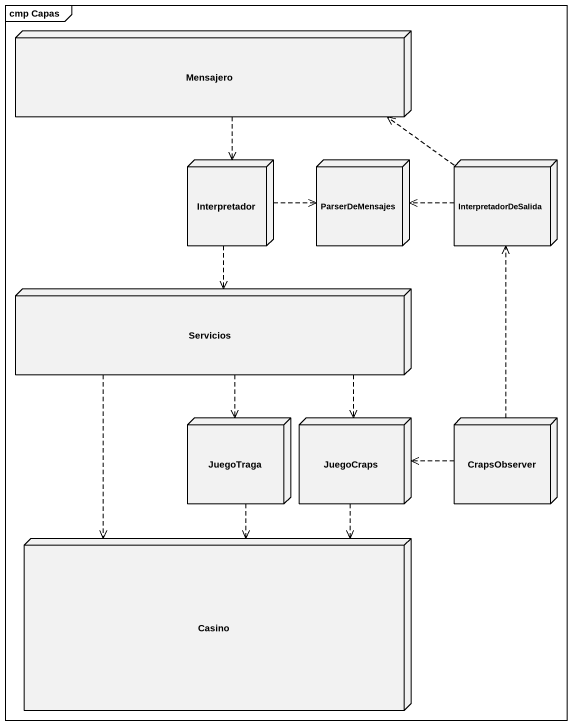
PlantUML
@startuml
mainframe cmp Capas
node Mensajero
node Interpretador
node ParserDeMensajes
node InterpretadorDeSalida
node Servicios
node JuegoTraga
node JuegoCraps
node CrapsObserver
node Casino
Mensajero ..> Interpretador
Interpretador .right.> ParserDeMensajes
Interpretador ..> Servicios
InterpretadorDeSalida .left.> Mensajero
InterpretadorDeSalida .left.> ParserDeMensajes
Servicios ..> JuegoTraga
Servicios ..> JuegoCraps
Servicios ..> Casino
JuegoTraga ..> Casino
JuegoCraps ..> Casino
CrapsObserver .up.> InterpretadorDeSalida
CrapsObserver .left.> JuegoCraps
@enduml
